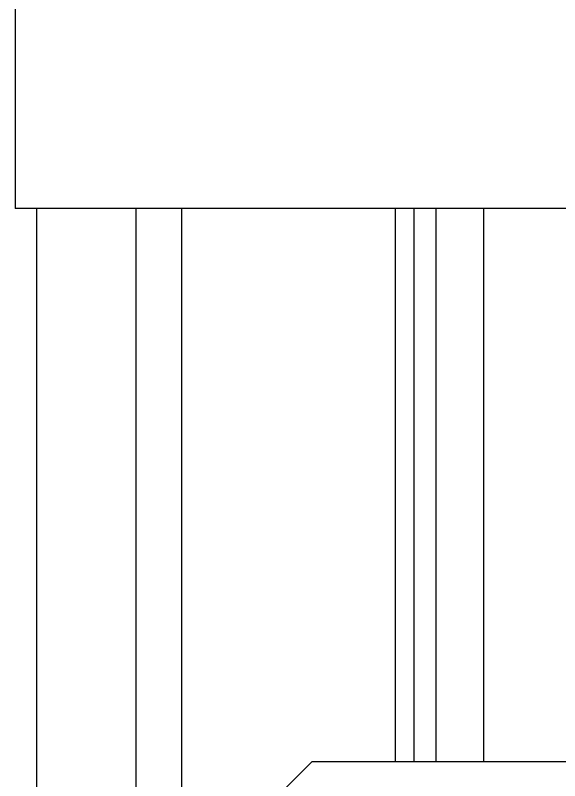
# Model space of a CAD drawing. Header units: millimetres. Extents: x 0 to 279, y 0 to 216.
# Drawn here: x 233.288 to 233.96, y 95.06 to 96.005 of the extents above; entities that cross this region are included whole.
import ezdxf

# ---------------------------------------------------------------- set-up
doc = ezdxf.new("R2010")
doc.units = ezdxf.units.MM
doc.layers.add('TITLE_BLOCK_TEXT', color=8, linetype='Continuous')

msp = doc.modelspace()

# ---------------------------------------------------------------- hatches: boundary and pattern name
at = {"layer": 'TITLE_BLOCK_TEXT', "linetype": 'Continuous', "lineweight": 18}
h = msp.add_hatch(dxfattribs=at)
h.set_pattern_fill('ANSI31', color=256, style=0)
edge = h.paths.add_edge_path(flags=0)
edge.add_line((233.35124, 97.74976), (233.28774, 97.68626))
edge.add_line((233.28774, 97.68626), (233.28774, 95.76643))
edge.add_line((233.28774, 95.76643), (234.57107, 95.76643))
edge.add_line((234.57107, 95.76643), (234.57107, 97.70743))
edge.add_line((234.57107, 97.70743), (234.28071, 97.70743))
edge.add_arc((234.28071, 97.84289), 0.13547, 223.43254, 270, ccw=False)
edge.add_line((234.18233, 97.74976), (233.35124, 97.74976))
h = msp.add_hatch(dxfattribs=at)
h.set_pattern_fill('ANSI32', color=256, style=0)
h.paths.add_polyline_path([(234.40441, 94.74976), (234.48774, 94.79787), (234.48774, 94.86832), (234.40441, 94.91643), (234.48774, 94.96454), (234.48774, 94.99976), (234.40441, 95.08309), (233.65441, 95.08309), (233.57107, 94.99976), (233.57107, 93.99976), (233.65441, 93.91643), (234.02941, 93.91643), (234.02941, 93.79976), (234.07941, 93.74976), (234.40441, 93.74976), (234.48774, 93.83309), (234.48774, 93.86832), (234.40441, 93.91643), (234.48774, 93.96454), (234.48774, 94.03498), (234.40441, 94.08309), (234.48774, 94.13121), (234.48774, 94.20165), (234.40441, 94.24976), (234.48774, 94.29787), (234.48774, 94.36832), (234.40441, 94.41643), (234.48774, 94.46454), (234.48774, 94.53498), (234.40441, 94.58309), (234.48774, 94.63121), (234.48774, 94.70165)], flags=0)

# ---------------------------------------------------------------- linework, layer by layer
at = {"color": 7, "linetype": 'Continuous', "lineweight": 25}
for p, q in [((233.28774, 97.68626), (233.28774, 95.76643)), ((234.57107, 95.76643), (233.28774, 95.76643)), ((233.43681, 95.76643), (233.43681, 94.35809)), ((233.49316, 95.76643), (233.49316, 94.35809)), ((233.57107, 94.99976), (233.65441, 95.08309)), ((233.65441, 95.08309), (234.40441, 95.08309))]:
    msp.add_line(p, q, dxfattribs=at)
at = {"color": 8, "linetype": 'Continuous', "lineweight": 25}
for p, q in [((233.31393, 95.76643), (233.31393, 94.35809)), ((233.75732, 95.76643), (233.75732, 95.08309)), ((233.78022, 95.76643), (233.78022, 95.08309)), ((233.80738, 95.76643), (233.80738, 95.08309)), ((233.8663, 95.76643), (233.8663, 95.08309))]:
    msp.add_line(p, q, dxfattribs=at)

doc.saveas('drawing.dxf')
